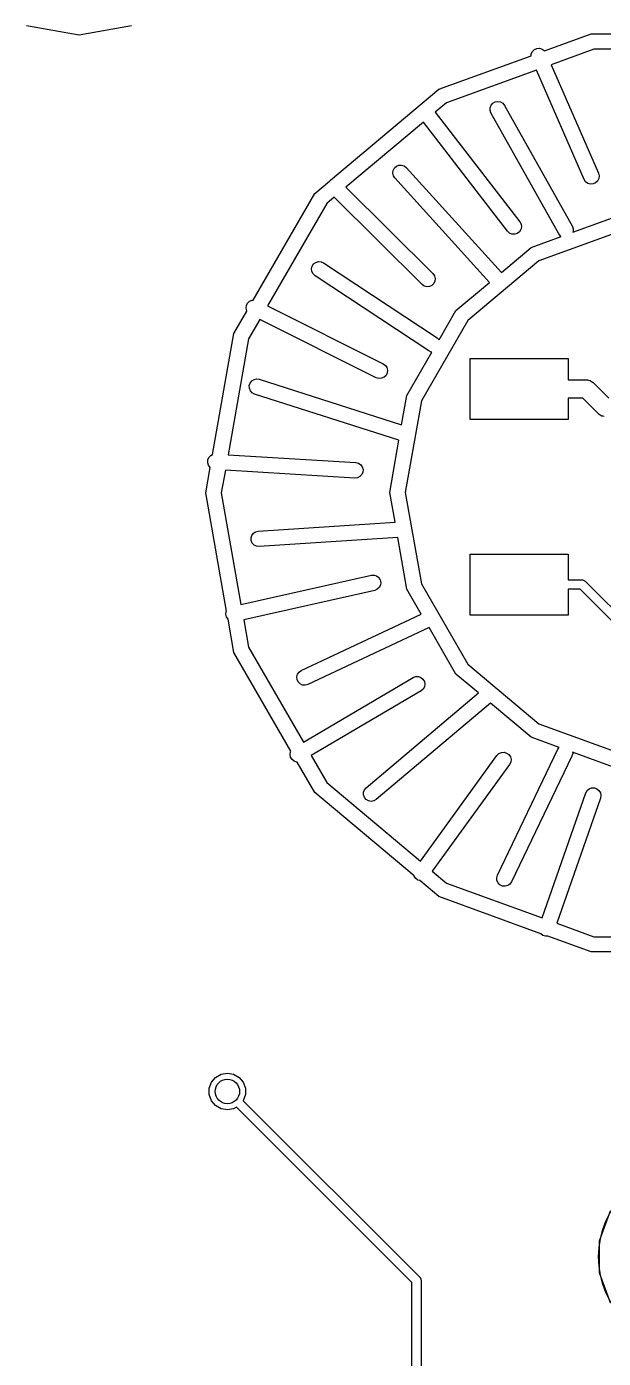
# Model space of a CAD drawing. Extents: x 0 to 100, y -163 to 0.
# Drawn here: x 1.64 to 11.08, y -76.66 to -54.87 of the extents above; entities that cross this region are included whole.
import ezdxf

# ---------------------------------------------------------------- set-up
doc = ezdxf.new("R2010")
doc.units = 0
doc.header["$MEASUREMENT"] = 0
doc.layers.add('BLACK', color=7, linetype='CONTINUOUS')

msp = doc.modelspace()

# ---------------------------------------------------------------- linework, layer by layer
at = {"layer": 'Black'}
for p, q in [((2.5, -55.0095), (1.64168, -54.8582)), ((3.35832, -54.8582), (2.5, -55.0095)), ((10.1143, -55.2659), (10.8756, -54.9889)), ((10.8756, -54.9889), (12.0767, -54.9889)), ((8.3865, -55.8948), (9.8946, -55.3459)), ((9.8946, -55.3459), (9.89818, -55.3141)), ((9.89818, -55.3141), (9.9178, -55.2746)), ((9.9178, -55.2746), (9.94975, -55.2442)), ((9.94975, -55.2442), (9.99017, -55.2266)), ((9.99017, -55.2266), (10.0342, -55.2238)), ((10.0342, -55.2238), (10.0765, -55.2363)), ((10.0765, -55.2363), (10.112, -55.2624)), ((10.112, -55.2624), (10.1143, -55.2659)), ((10.9197, -55.239), (10.2211, -55.4933)), ((12.073, -55.239), (10.9197, -55.239)), ((10.2211, -55.4933), (10.9964, -57.2692)), ((9.98197, -55.5803), (8.5135, -56.1148)), ((10.7636, -57.3708), (9.98197, -55.5803)), ((6.6121, -57.3837), (8.3865, -55.8948)), ((8.5135, -56.1148), (8.32827, -56.2702)), ((9.22466, -56.2405), (9.22522, -56.1964)), ((9.22522, -56.1964), (9.24083, -56.1551)), ((9.24083, -56.1551), (9.2696, -56.1217)), ((9.2696, -56.1217), (9.30808, -56.1001)), ((9.30808, -56.1001), (9.35161, -56.093)), ((9.35161, -56.093), (9.39494, -56.1012)), ((9.39494, -56.1012), (9.43286, -56.1238)), ((9.43286, -56.1238), (9.46078, -56.1579)), ((9.46078, -56.1579), (10.5708, -58.1379)), ((8.13353, -56.4336), (6.86679, -57.4965)), ((9.50944, -58.2176), (8.13353, -56.4336)), ((8.32827, -56.2702), (9.71056, -58.0624)), ((9.23922, -56.2821), (9.22466, -56.2405)), ((10.3492, -58.2621), (9.23922, -56.2821)), ((7.63309, -57.2649), (7.63908, -57.2212)), ((7.64242, -57.308), (7.63309, -57.2649)), ((7.63908, -57.2212), (7.65964, -57.1822)), ((7.66593, -57.3453), (7.64242, -57.308)), ((7.65964, -57.1822), (7.69231, -57.1525)), ((7.69231, -57.1525), (7.73315, -57.1359)), ((7.73315, -57.1359), (7.77722, -57.1342)), ((7.77722, -57.1342), (7.81922, -57.1476)), ((7.81922, -57.1476), (7.85407, -57.1747)), ((7.85407, -57.1747), (9.41048, -58.8907)), ((10.9964, -57.2692), (11.0068, -57.3121)), ((11.0068, -57.3121), (11.0018, -57.3559)), ((6.35738, -57.5975), (6.59517, -57.3979)), ((6.59517, -57.3979), (6.60681, -57.3862)), ((6.60681, -57.3862), (6.6121, -57.3837)), ((6.86679, -57.4965), (8.28951, -58.9099)), ((9.21576, -59.0541), (7.66593, -57.3453)), ((10.788, -57.4076), (10.7636, -57.3708)), ((10.8235, -57.4337), (10.788, -57.4076)), ((10.8658, -57.4462), (10.8235, -57.4337)), ((10.9098, -57.4434), (10.8658, -57.4462)), ((10.9502, -57.4258), (10.9098, -57.4434)), ((10.9822, -57.3954), (10.9502, -57.4258)), ((11.0018, -57.3559), (10.9822, -57.3954)), ((5.3482, -59.3454), (6.35738, -57.5975)), ((6.67141, -57.6605), (6.55195, -57.7607)), ((8.11049, -59.0901), (6.67141, -57.6605)), ((6.55195, -57.7607), (5.58277, -59.4394)), ((10.5809, -58.2338), (11.4065, -57.9333)), ((9.71056, -58.0624), (9.73103, -58.1015)), ((9.73689, -58.1452), (9.72745, -58.1883)), ((9.73103, -58.1015), (9.73689, -58.1452)), ((11.4506, -58.1834), (10.0235, -58.7029)), ((10.5708, -58.1379), (10.5853, -58.1795)), ((10.5853, -58.1795), (10.5848, -58.2236)), ((9.54203, -58.2473), (9.50944, -58.2176)), ((9.58282, -58.2641), (9.54203, -58.2473)), ((9.62689, -58.2659), (9.58282, -58.2641)), ((9.66892, -58.2525), (9.62689, -58.2659)), ((9.70385, -58.2256), (9.66892, -58.2525)), ((9.72745, -58.1883), (9.70385, -58.2256)), ((9.8965, -58.4829), (10.3894, -58.3035)), ((10.3771, -58.2962), (10.3492, -58.2621)), ((10.3894, -58.3035), (10.3771, -58.2962)), ((10.5848, -58.2236), (10.5809, -58.2338)), ((9.41048, -58.8907), (9.8965, -58.4829)), ((6.30323, -58.8323), (6.31351, -58.7894)), ((6.30824, -58.8761), (6.30323, -58.8323)), ((6.31351, -58.7894), (6.33784, -58.7526)), ((6.33784, -58.7526), (6.37329, -58.7264)), ((6.37329, -58.7264), (6.41557, -58.7138)), ((6.41557, -58.7138), (6.4596, -58.7165)), ((6.4596, -58.7165), (6.50005, -58.7341)), ((6.50005, -58.7341), (8.36005, -59.9641)), ((10.0235, -58.7029), (8.86009, -59.6791)), ((6.32794, -58.9156), (6.30824, -58.8761)), ((6.35995, -58.9459), (6.32794, -58.9156)), ((8.21995, -60.1759), (6.35995, -58.9459)), ((8.28951, -58.9099), (8.31492, -58.9459)), ((8.32278, -59.0325), (8.30427, -59.0725)), ((8.31492, -58.9459), (8.32648, -58.9885)), ((8.32648, -58.9885), (8.32278, -59.0325)), ((8.66551, -59.5158), (9.21576, -59.0541)), ((8.14671, -59.1153), (8.11049, -59.0901)), ((8.18935, -59.1266), (8.14671, -59.1153)), ((8.23327, -59.1226), (8.18935, -59.1266)), ((8.27319, -59.1038), (8.23327, -59.1226)), ((8.30427, -59.0725), (8.27319, -59.1038)), ((5.23323, -59.4776), (5.23827, -59.4338)), ((5.24348, -59.5205), (5.23323, -59.4776)), ((5.23827, -59.4338), (5.258, -59.3943)), ((5.258, -59.3943), (5.29002, -59.364)), ((5.29002, -59.364), (5.33049, -59.3465)), ((5.33049, -59.3465), (5.3482, -59.3454)), ((5.58277, -59.4394), (7.4768, -60.3864)), ((5.03296, -59.8914), (5.24541, -59.5234)), ((5.24541, -59.5234), (5.24348, -59.5205)), ((5.45554, -59.6598), (5.27165, -59.9783)), ((7.3632, -60.6136), (5.45554, -59.6598)), ((8.86009, -59.6791), (8.10072, -60.9943)), ((8.39021, -59.9927), (8.66551, -59.5158)), ((4.68348, -61.8734), (5.03296, -59.8914)), ((5.27165, -59.9783), (4.93713, -61.8754)), ((8.36005, -59.9641), (8.39021, -59.9927)), ((7.86204, -60.9075), (8.27378, -60.1943)), ((8.2604, -60.1935), (8.21995, -60.1759)), ((8.27378, -60.1943), (8.2604, -60.1935)), ((8.9, -61.3), (8.9, -60.3)), ((8.9, -60.3), (10.5, -60.3)), ((10.5, -60.3), (10.5, -60.65)), ((7.4768, -60.3864), (7.51222, -60.4127)), ((7.522, -60.5757), (7.48997, -60.606)), ((7.51222, -60.4127), (7.53652, -60.4495)), ((7.54173, -60.5362), (7.522, -60.5757)), ((7.53652, -60.4495), (7.54677, -60.4924)), ((7.54677, -60.4924), (7.54173, -60.5362)), ((5.28417, -60.7428), (5.29764, -60.7008)), ((5.28588, -60.7869), (5.28417, -60.7428)), ((5.30256, -60.8277), (5.28588, -60.7869)), ((5.29764, -60.7008), (5.32466, -60.6659)), ((5.32466, -60.6659), (5.36197, -60.6424)), ((5.36197, -60.6424), (5.40508, -60.6331)), ((5.40508, -60.6331), (5.44878, -60.6391)), ((5.44878, -60.6391), (7.77768, -61.3859)), ((7.40548, -60.6262), (7.3632, -60.6136)), ((7.44951, -60.6235), (7.40548, -60.6262)), ((7.48997, -60.606), (7.44951, -60.6235)), ((10.5, -60.65), (10.8027, -60.65)), ((10.8027, -60.65), (10.8092, -60.6511)), ((10.8092, -60.6511), (10.8158, -60.6506)), ((10.8158, -60.6506), (10.8347, -60.6556)), ((10.8347, -60.6556), (10.854, -60.659)), ((10.854, -60.659), (10.8597, -60.6623)), ((10.8597, -60.6623), (10.8661, -60.6641)), ((10.8661, -60.6641), (10.8821, -60.6753)), ((10.8821, -60.6753), (10.8991, -60.6851)), ((10.8991, -60.6851), (10.9034, -60.6901)), ((10.9034, -60.6901), (10.9088, -60.6939)), ((10.9088, -60.6939), (11.165, -60.9502)), ((5.3322, -60.8604), (5.30256, -60.8277)), ((5.37122, -60.8809), (5.3322, -60.8604)), ((7.73317, -61.6384), (5.37122, -60.8809)), ((7.77768, -61.3859), (7.86204, -60.9075)), ((8.10072, -60.9943), (7.837, -62.49)), ((10.7406, -60.95), (10.5, -60.95)), ((10.5, -60.95), (10.5, -61.3)), ((10.9968, -61.2063), (10.7406, -60.95)), ((11.0022, -61.2101), (10.9968, -61.2063)), ((11.0065, -61.2151), (11.0022, -61.2101)), ((11.0235, -61.2249), (11.0065, -61.2151)), ((11.0395, -61.2361), (11.0235, -61.2249)), ((11.0459, -61.2379), (11.0395, -61.2361)), ((10.5, -61.3), (8.9, -61.3)), ((11.0516, -61.2412), (11.0459, -61.2379)), ((11.0709, -61.2446), (11.0516, -61.2412)), ((11.0898, -61.2496), (11.0709, -61.2446)), ((7.583, -62.49), (7.73317, -61.6384)), ((4.62409, -61.9199), (4.65445, -61.8879)), ((4.65445, -61.8879), (4.68348, -61.8734)), ((4.93713, -61.8754), (7.02775, -62.0032)), ((4.573, -62.5), (4.64625, -62.0846)), ((4.60382, -62.0044), (4.60651, -61.9604)), ((4.61634, -62.0467), (4.60382, -62.0044)), ((4.60651, -61.9604), (4.62409, -61.9199)), ((4.64258, -62.0821), (4.61634, -62.0467)), ((4.64625, -62.0846), (4.64258, -62.0821)), ((7.02775, -62.0032), (7.07064, -62.0135)), ((7.07064, -62.0135), (7.10742, -62.0379)), ((7.10742, -62.0379), (7.13365, -62.0733)), ((7.13365, -62.0733), (7.14618, -62.1156)), ((4.89274, -62.1272), (4.827, -62.5)), ((7.01225, -62.2568), (4.89274, -62.1272)), ((7.05607, -62.2518), (7.01225, -62.2568)), ((7.09554, -62.2321), (7.05607, -62.2518)), ((7.1259, -62.2001), (7.09554, -62.2321)), ((7.14349, -62.1596), (7.1259, -62.2001)), ((7.14618, -62.1156), (7.14349, -62.1596)), ((4.91375, -64.4325), (4.573, -62.5)), ((4.827, -62.5), (5.14851, -64.3234)), ((7.66893, -62.9774), (7.583, -62.49)), ((7.837, -62.49), (8.10072, -63.9857)), ((5.43173, -63.1233), (7.66893, -62.9774)), ((5.31376, -63.2361), (5.32612, -63.1938)), ((5.32612, -63.1938), (5.35221, -63.1582)), ((5.35221, -63.1582), (5.38889, -63.1337)), ((5.38889, -63.1337), (5.43173, -63.1233)), ((5.31663, -63.2801), (5.31376, -63.2361)), ((5.33438, -63.3205), (5.31663, -63.2801)), ((5.36487, -63.3524), (5.33438, -63.3205)), ((5.40442, -63.3719), (5.36487, -63.3524)), ((5.44827, -63.3767), (5.40442, -63.3719)), ((7.71331, -63.229), (5.44827, -63.3767)), ((7.86204, -64.0725), (7.71331, -63.229)), ((8.9, -64.5), (8.9, -63.5)), ((8.9, -63.5), (10.5, -63.5)), ((10.5, -63.5), (10.5, -63.9238)), ((5.14851, -64.3234), (7.28228, -63.8461)), ((7.28228, -63.8461), (7.32634, -63.8441)), ((7.32634, -63.8441), (7.36843, -63.8572)), ((7.36843, -63.8572), (7.40347, -63.884)), ((7.4109, -64.0471), (7.37844, -64.077)), ((7.40347, -63.884), (7.42724, -63.9212)), ((7.43119, -64.008), (7.4109, -64.0471)), ((7.42724, -63.9212), (7.43687, -63.9642)), ((7.43687, -63.9642), (7.43119, -64.008)), ((8.10072, -63.9857), (8.86009, -65.3009)), ((10.5, -63.9238), (10.7289, -63.9238)), ((10.7289, -63.9238), (10.7322, -63.9244)), ((10.7322, -63.9244), (10.7355, -63.9241)), ((10.7355, -63.9241), (10.7452, -63.9267)), ((10.7452, -63.9267), (10.755, -63.9284)), ((10.755, -63.9284), (10.7579, -63.9301)), ((10.7579, -63.9301), (10.7611, -63.9309)), ((10.7611, -63.9309), (10.7693, -63.9367)), ((10.7693, -63.9367), (10.7779, -63.9416)), ((10.7779, -63.9416), (10.78, -63.9442)), ((10.78, -63.9442), (10.7828, -63.9461)), ((10.7828, -63.9461), (11.8039, -64.9672)), ((7.33772, -64.0939), (5.19266, -64.5738)), ((7.37844, -64.077), (7.33772, -64.0939)), ((8.09877, -64.4826), (7.86204, -64.0725)), ((10.6973, -64.0762), (10.5, -64.0762)), ((10.5, -64.0762), (10.5, -64.5)), ((11.7184, -65.0973), (10.6973, -64.0762)), ((4.90313, -64.4858), (4.90881, -64.442)), ((4.91276, -64.5288), (4.90313, -64.4858)), ((4.90881, -64.442), (4.91375, -64.4325)), ((6.13598, -65.4051), (8.09877, -64.4826)), ((10.5, -64.5), (8.9, -64.5)), ((4.93653, -64.566), (4.91276, -64.5288)), ((4.93741, -64.5666), (4.93653, -64.566)), ((5.03296, -65.1086), (4.93741, -64.5666)), ((5.19266, -64.5738), (5.27165, -65.0217)), ((8.22622, -64.7033), (6.24402, -65.6349)), ((8.66551, -65.4642), (8.22622, -64.7033)), ((5.96682, -66.7261), (5.03296, -65.1086)), ((5.27165, -65.0217), (6.17076, -66.579)), ((8.86009, -65.3009), (10.0235, -66.2771)), ((6.06345, -65.5093), (6.07474, -65.4667)), ((6.06743, -65.5532), (6.06345, -65.5093)), ((6.08619, -65.5932), (6.06743, -65.5532)), ((6.07474, -65.4667), (6.09992, -65.4305)), ((6.11747, -65.6243), (6.08619, -65.5932)), ((6.09992, -65.4305), (6.13598, -65.4051)), ((6.17076, -66.579), (7.96549, -65.5206)), ((7.96549, -65.5206), (8.00679, -65.5051)), ((8.00679, -65.5051), (8.0509, -65.5047)), ((8.0509, -65.5047), (8.09248, -65.5194)), ((8.09248, -65.5194), (8.12653, -65.5475)), ((8.12653, -65.5475), (8.14893, -65.5855)), ((8.14893, -65.5855), (8.15699, -65.6288)), ((9.03303, -65.7726), (8.66551, -65.4642)), ((6.1575, -65.6428), (6.11747, -65.6243)), ((6.20145, -65.6465), (6.1575, -65.6428)), ((6.24402, -65.6349), (6.20145, -65.6465)), ((8.09451, -65.7394), (6.29777, -66.799)), ((7.19803, -67.323), (9.03303, -65.7726)), ((8.12804, -65.7107), (8.09451, -65.7394)), ((8.14974, -65.6723), (8.12804, -65.7107)), ((8.15699, -65.6288), (8.14974, -65.6723)), ((9.23049, -65.9383), (7.36196, -67.517)), ((9.8965, -66.4971), (9.23049, -65.9383)), ((10.0235, -66.2771), (11.4506, -66.7966)), ((10.3572, -66.6648), (9.8965, -66.4971)), ((10.3355, -66.695), (10.3572, -66.6648)), ((5.95301, -66.7812), (5.96026, -66.7377)), ((5.96107, -66.8245), (5.95301, -66.7812)), ((5.96026, -66.7377), (5.96682, -66.7261)), ((5.98347, -66.8625), (5.96107, -66.8245)), ((6.01752, -66.8906), (5.98347, -66.8625)), ((6.0591, -66.9053), (6.01752, -66.8906)), ((6.29777, -66.799), (6.55195, -67.2393)), ((8.08435, -68.5251), (9.33715, -66.7955)), ((9.33715, -66.7955), (9.36883, -66.7648)), ((9.34553, -68.755), (10.3355, -66.695)), ((9.36883, -66.7648), (9.4091, -66.7468)), ((9.4091, -66.7468), (9.45309, -66.7437)), ((9.45309, -66.7437), (9.49551, -66.7558)), ((9.49551, -66.7558), (9.53123, -66.7816)), ((9.53123, -66.7816), (9.55594, -66.8182)), ((9.55594, -66.8182), (9.56668, -66.861)), ((9.56668, -66.861), (9.56213, -66.9048)), ((10.5645, -66.805), (9.57447, -68.865)), ((10.5764, -66.7625), (10.5645, -66.805)), ((11.4065, -67.0467), (10.575, -66.744)), ((10.575, -66.744), (10.5764, -66.7625)), ((6.07022, -66.9052), (6.0591, -66.9053)), ((6.35738, -67.4025), (6.07022, -66.9052)), ((9.54285, -66.9445), (8.27942, -68.6888)), ((9.56213, -66.9048), (9.54285, -66.9445)), ((6.55195, -67.2393), (8.08435, -68.5251)), ((7.1698, -67.3569), (7.19803, -67.323)), ((10.845, -67.3409), (10.8862, -67.3252)), ((10.8862, -67.3252), (10.9303, -67.3246)), ((10.9303, -67.3246), (10.972, -67.3392)), ((7.98268, -68.7663), (6.35738, -67.4025)), ((7.15485, -67.3984), (7.1698, -67.3569)), ((7.15501, -67.4425), (7.15485, -67.3984)), ((7.17023, -67.4839), (7.15501, -67.4425)), ((7.1987, -67.5176), (7.17023, -67.4839)), ((7.23697, -67.5395), (7.1987, -67.5176)), ((7.28043, -67.547), (7.23697, -67.5395)), ((7.32384, -67.5392), (7.28043, -67.547)), ((7.36196, -67.517), (7.32384, -67.5392)), ((10.0768, -69.4542), (10.7901, -67.4082)), ((11.0299, -67.4918), (10.3155, -69.5411)), ((10.7901, -67.4082), (10.8116, -67.3697)), ((10.8116, -67.3697), (10.845, -67.3409)), ((10.972, -67.3392), (11.0062, -67.367)), ((11.0062, -67.367), (11.0287, -67.4049)), ((11.0287, -67.4049), (11.037, -67.4483)), ((11.037, -67.4483), (11.0299, -67.4918)), ((7.98405, -68.7718), (7.98268, -68.7663)), ((8.00877, -68.8084), (7.98405, -68.7718)), ((8.04449, -68.8342), (8.00877, -68.8084)), ((8.07343, -68.8425), (8.04449, -68.8342)), ((8.3865, -69.1052), (8.07343, -68.8425)), ((8.27942, -68.6888), (8.5135, -68.8852)), ((9.33362, -68.7975), (9.34553, -68.755)), ((9.33695, -68.8414), (9.33362, -68.7975)), ((9.35512, -68.8816), (9.33695, -68.8414)), ((8.5135, -68.8852), (10.0768, -69.4542)), ((9.38595, -68.9132), (9.35512, -68.8816)), ((9.4257, -68.9323), (9.38595, -68.9132)), ((9.46959, -68.9366), (9.4257, -68.9323)), ((9.51233, -68.9257), (9.46959, -68.9366)), ((9.54875, -68.9008), (9.51233, -68.9257)), ((9.57447, -68.865), (9.54875, -68.9008)), ((10.0531, -69.7118), (8.3865, -69.1052)), ((10.0538, -69.713), (10.0531, -69.7118)), ((10.088, -69.7408), (10.0538, -69.713)), ((10.3155, -69.5411), (10.9197, -69.761)), ((10.1297, -69.7554), (10.088, -69.7408)), ((10.1713, -69.7548), (10.1297, -69.7554)), ((10.8756, -70.0111), (10.1713, -69.7548)), ((10.9197, -69.761), (12.2986, -69.761)), ((12.3162, -70.0111), (10.8756, -70.0111)), ((4.665, -72.1434), (4.73223, -72.0633)), ((4.73223, -72.0633), (4.8228, -72.011)), ((4.8228, -72.011), (4.9258, -71.9929)), ((4.9258, -71.9929), (5.0288, -72.011)), ((5.0288, -72.011), (5.11937, -72.0633)), ((5.11937, -72.0633), (5.1866, -72.1434)), ((4.62923, -72.2417), (4.665, -72.1434)), ((4.62923, -72.3463), (4.62923, -72.2417)), ((4.665, -72.4446), (4.62923, -72.3463)), ((5.1866, -72.1434), (5.22237, -72.2417)), ((5.22237, -72.3463), (5.1866, -72.4446)), ((5.22237, -72.2417), (5.22237, -72.3463)), ((4.73223, -72.5247), (4.665, -72.4446)), ((4.8228, -72.577), (4.73223, -72.5247)), ((5.07458, -72.5505), (5.0288, -72.577)), ((7.9443, -75.4203), (5.07458, -72.5505)), ((5.1866, -72.4446), (5.18548, -72.4459)), ((5.18548, -72.4459), (8.07438, -75.3348)), ((4.9258, -72.5951), (4.8228, -72.577)), ((5.0288, -72.577), (4.9258, -72.5951)), ((11.0171, -74.7385), (11.196, -74.2471)), ((11.0171, -75.2615), (11.0171, -74.7385)), ((8.07438, -75.3348), (8.0763, -75.3376)), ((8.0763, -75.3376), (8.07887, -75.3397)), ((8.07887, -75.3397), (8.08385, -75.3483)), ((8.08385, -75.3483), (8.08956, -75.3565)), ((8.08956, -75.3565), (8.09043, -75.3597)), ((8.09043, -75.3597), (8.09211, -75.3626)), ((8.09211, -75.3626), (8.09383, -75.3724)), ((8.09383, -75.3724), (8.09641, -75.3821)), ((8.09641, -75.3821), (8.09612, -75.3854)), ((8.09612, -75.3854), (8.0967, -75.3887)), ((8.0967, -75.3887), (8.0967, -79.4849)), ((11.196, -75.7529), (11.0171, -75.2615)), ((7.9443, -79.4849), (7.9443, -75.4203))]:
    msp.add_line(p, q, dxfattribs=at)
for centre, radius in [((4.9258, -72.294), 0.2), ((12.5, -75), 1.5)]:
    msp.add_circle(centre, radius, dxfattribs=at)

doc.saveas('drawing.dxf')
